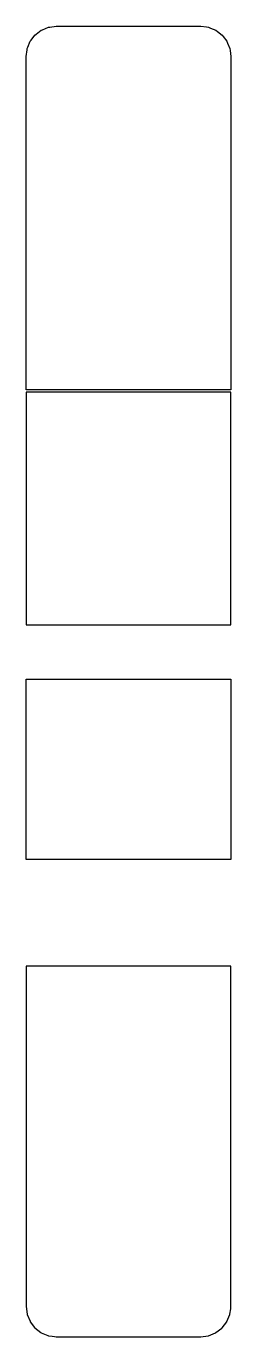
# Model space of a CAD drawing. Header units: metres. Extents: x 2.4 to 16, y -16 to 71.
import ezdxf

# ---------------------------------------------------------------- set-up
doc = ezdxf.new("R2010")
doc.units = ezdxf.units.M

msp = doc.modelspace()

# ---------------------------------------------------------------- linework, layer by layer
for p, q in [((3.055, 70.467), (3.4, 70.732)), ((3.4, 70.732), (3.48, 70.765)), ((3.48, 70.765), (3.882, 70.932)), ((3.882, 70.932), (3.969, 70.943)), ((3.969, 70.943), (4.4, 71)), ((4.4, 71), (9.416, 71)), ((9.416, 71), (13.417, 71)), ((13.417, 71), (14, 71)), ((14, 71), (14.384, 70.949)), ((14.384, 70.949), (14.518, 70.932)), ((14.518, 70.932), (14.642, 70.88)), ((14.642, 70.88), (15, 70.732)), ((15, 70.732), (15.107, 70.65)), ((15.107, 70.65), (15.414, 70.414)), ((2.501, 69.598), (2.668, 70)), ((2.668, 70), (2.721, 70.069)), ((2.721, 70.069), (2.986, 70.414)), ((2.986, 70.414), (3.055, 70.467)), ((15.414, 70.414), (15.496, 70.307)), ((15.496, 70.307), (15.732, 70)), ((15.732, 70), (15.784, 69.875)), ((15.784, 69.875), (15.932, 69.518)), ((2.4, 69), (2.457, 69.431)), ((2.4, 64.895), (2.4, 69)), ((2.457, 69.431), (2.468, 69.518)), ((2.468, 69.518), (2.501, 69.598)), ((15.932, 69.518), (15.949, 69.384)), ((15.949, 69.384), (16, 69)), ((16, 69), (16, 65.084)), ((2.4, 64.546), (2.4, 64.895)), ((2.4, 64.153), (2.4, 64.546)), ((16, 65.084), (16, 64.431)), ((16, 64.431), (16, 63.733)), ((2.4, 63.753), (2.4, 64.153)), ((2.4, 53.23), (2.4, 63.753)), ((16, 63.733), (16, 63.052)), ((16, 63.052), (16, 54.021)), ((16, 54.021), (16, 53.66)), ((2.4, 53.069), (2.4, 53.23)), ((16, 53.66), (16, 53.235)), ((16, 53.66), (16, 53.66)), ((16, 53.235), (16, 46.859)), ((2.4, 52.869), (2.4, 53.069)), ((2.4, 52.657), (2.4, 52.869)), ((2.4, 52.458), (2.4, 52.657)), ((2.4, 52.29), (2.4, 52.458)), ((2.4, 50.689), (2.4, 52.29)), ((2.4, 46.859), (2.4, 50.689)), ((15.766, 46.859), (2.4, 46.859)), ((2.634, 46.71), (2.4, 46.71)), ((2.4, 46.71), (2.4, 42.068)), ((16, 46.71), (2.634, 46.71)), ((16, 46.859), (15.766, 46.859)), ((16, 38.199), (16, 46.71)), ((2.4, 42.068), (2.4, 38.199)), ((2.4, 38.199), (2.4, 37.446)), ((2.4, 37.446), (2.4, 36.318)), ((16, 36.318), (16, 38.199)), ((2.4, 36.318), (2.4, 33.514)), ((16, 31.271), (16, 36.318)), ((2.4, 33.514), (2.4, 31.271)), ((2.4, 31.271), (10.326, 31.271)), ((10.326, 31.271), (16, 31.271)), ((16, 31.271), (16, 31.271)), ((2.4, 24.905), (2.4, 27.658)), ((2.4, 27.658), (8.074, 27.658)), ((8.074, 27.658), (16, 27.658)), ((16, 27.658), (16, 22.61)), ((2.4, 22.61), (2.4, 24.905)), ((2.4, 20.472), (2.4, 22.61)), ((16, 22.61), (16, 17.265)), ((16, 22.61), (16, 22.61)), ((2.4, 17.265), (2.4, 20.472)), ((2.4, 16.386), (2.4, 17.265)), ((16, 17.265), (16, 15.682)), ((2.4, 15.682), (2.4, 16.386)), ((4.886, 15.682), (2.4, 15.682)), ((16, 15.682), (4.886, 15.682)), ((13.514, 8.605), (2.4, 8.605)), ((2.4, 8.605), (2.4, 7.972)), ((2.4, 7.972), (2.4, 7.734)), ((16, 8.605), (13.514, 8.605)), ((16, 7.153), (16, 8.605)), ((2.4, 7.734), (2.4, 7.507)), ((2.4, 7.507), (2.4, 7.321)), ((2.4, 7.321), (2.4, 7.26)), ((2.4, 7.26), (2.4, 7.2)), ((2.4, 7.2), (2.4, 0.367)), ((16, 6.975), (16, 7.153)), ((16, 6.791), (16, 6.975)), ((16, 6.632), (16, 6.791)), ((16, -4.957), (16, 6.632)), ((2.4, 0.367), (2.4, -0.089)), ((2.4, -0.089), (2.4, -0.511)), ((2.4, -0.511), (2.4, -0.858)), ((2.4, -0.858), (2.4, -5.607)), ((16, -5.754), (16, -4.957)), ((2.4, -5.607), (2.4, -6.105)), ((16, -6.626), (16, -5.754)), ((2.4, -6.105), (2.4, -6.231)), ((2.4, -6.231), (2.4, -13.972)), ((16, -7.501), (16, -6.626)), ((16, -7.552), (16, -7.501)), ((16, -7.601), (16, -7.552)), ((16, -8.427), (16, -7.601)), ((16, -8.478), (16, -8.427)), ((16, -9.206), (16, -8.478)), ((16, -9.803), (16, -9.206)), ((16, -9.206), (16, -9.206)), ((16, -14), (16, -9.803)), ((2.4, -13.972), (2.4, -14)), ((2.4, -14), (2.466, -14.499)), ((2.466, -14.499), (2.468, -14.518)), ((2.468, -14.518), (2.654, -14.966)), ((15.734, -14.996), (15.927, -14.53)), ((15.927, -14.53), (15.932, -14.516)), ((15.932, -14.516), (15.934, -14.508)), ((15.934, -14.508), (15.992, -14.135)), ((15.992, -14.135), (16, -14)), ((2.654, -14.966), (2.668, -15)), ((2.668, -15), (2.963, -15.385)), ((2.963, -15.385), (2.986, -15.414)), ((2.986, -15.414), (3.372, -15.71)), ((15.01, -15.725), (15.411, -15.417)), ((15.411, -15.417), (15.419, -15.409)), ((15.419, -15.409), (15.727, -15.008)), ((15.727, -15.008), (15.734, -14.996)), ((3.372, -15.71), (3.401, -15.733)), ((3.401, -15.733), (3.848, -15.918)), ((3.848, -15.918), (3.882, -15.932)), ((3.882, -15.932), (4.123, -15.964)), ((4.123, -15.964), (4.274, -15.989)), ((4.274, -15.989), (4.4, -16)), ((4.4, -16), (9.333, -16)), ((9.333, -16), (14, -16)), ((14, -16), (14.503, -15.934)), ((14.503, -15.934), (14.512, -15.933)), ((14.512, -15.933), (14.522, -15.93)), ((14.522, -15.93), (14.991, -15.736)), ((14.991, -15.736), (15.001, -15.732)), ((15.001, -15.732), (15.01, -15.725))]:
    msp.add_line(p, q)

doc.saveas('drawing.dxf')
